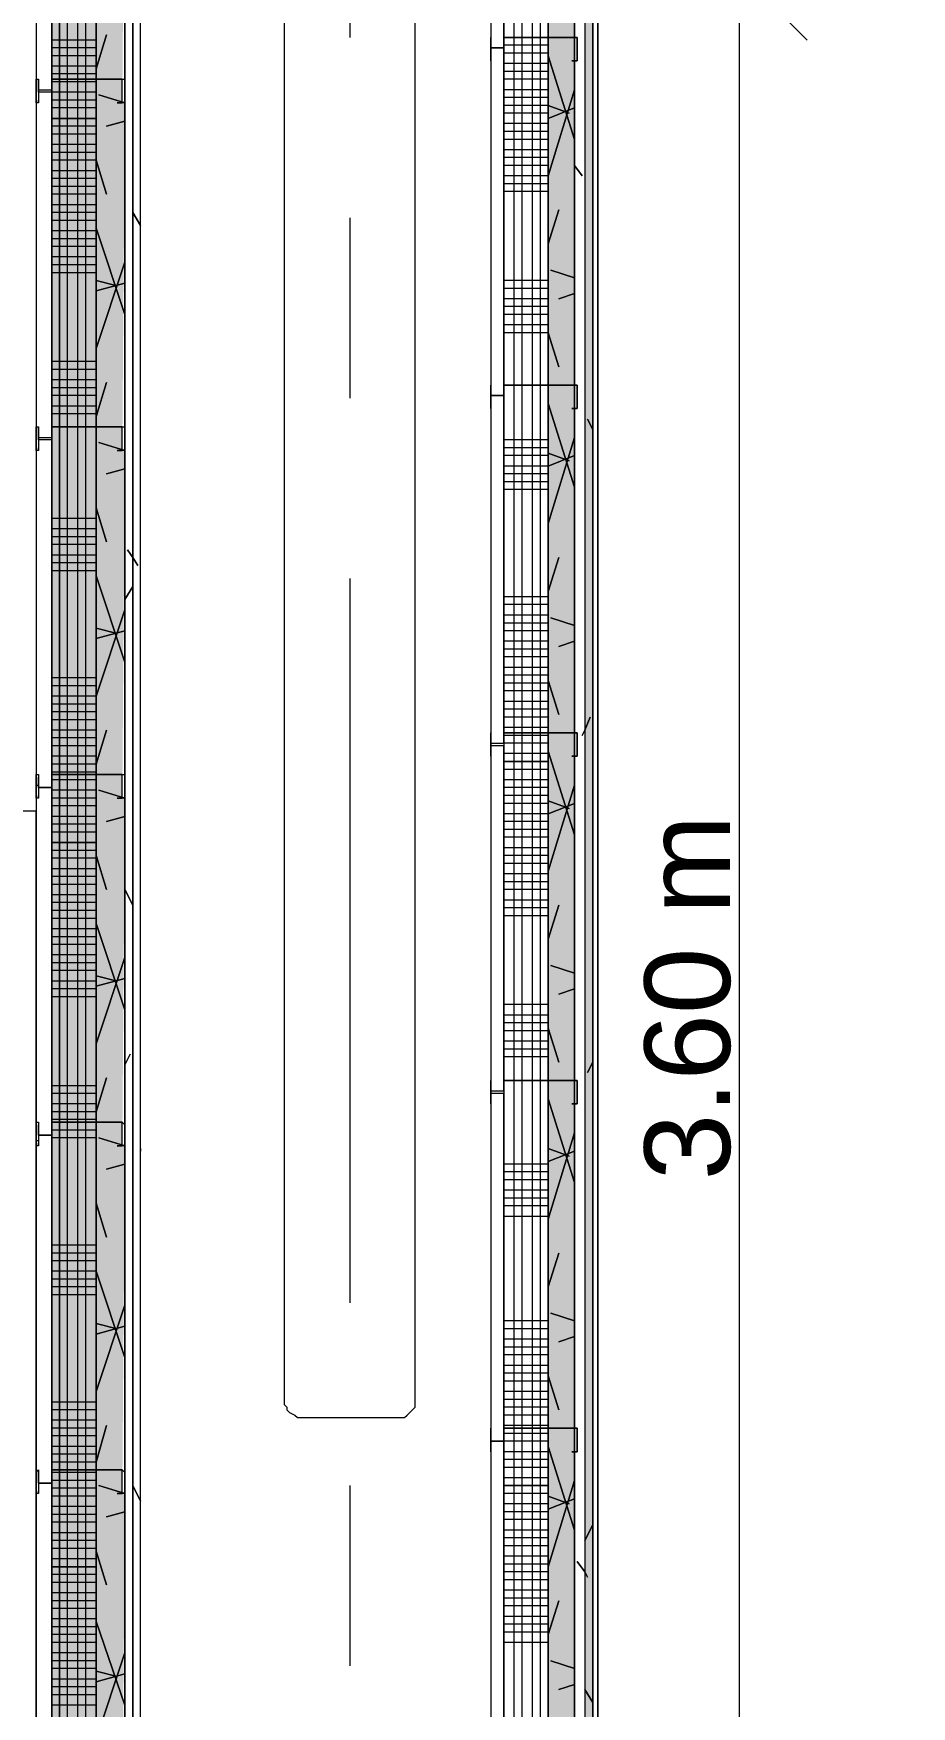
# Model space of a CAD drawing. Header units: metres. Extents: x -2 to 237, y -8 to 52.
# Drawn here: x 41.608 to 43.149, y 28.177 to 31.113 of the extents above; entities that cross this region are included whole.
import ezdxf

# ---------------------------------------------------------------- set-up
doc = ezdxf.new("R2010")
doc.units = ezdxf.units.M
doc.layers.add('HVAC - Ductos', color=5, linetype='Continuous', lineweight=0)
doc.layers.add('PDF2_Text', color=7, linetype='Continuous', lineweight=0)
doc.layers.add('PDF2_Geometry', color=7, linetype='Continuous', lineweight=0, true_color=0xaaaaaa)
doc.layers.add('PDF2_Solid Fills', color=7, linetype='Continuous', lineweight=0, true_color=0xffffff)
doc.styles.add('PDF Helvetica', font='')
doc.styles.get('PDF Helvetica').set_extended_font_data('Helvetica')

msp = doc.modelspace()

# ---------------------------------------------------------------- hatches: boundary and pattern name
at = {"layer": 'PDF2_Solid Fills', "lineweight": 0, "transparency": 33554559}
h = msp.add_hatch(color=256, dxfattribs=at)
h.paths.add_polyline_path([(42.5895, 33.5547), (42.5895, 33.5685), (42.5758, 33.5685), (42.5758, 33.5547)])
h.paths.add_polyline_path([(42.5895, 23.3962), (42.5895, 33.4447), (42.5758, 33.4447), (42.5758, 23.3962)])
h = msp.add_hatch(color=256, dxfattribs=at)
h.paths.add_polyline_path([(42.5574, 26.8313), (42.5116, 26.8313), (42.5116, 23.4604), (42.5574, 23.4604)])
h.paths.add_polyline_path([(42.5116, 27.4458), (42.5574, 27.4458), (42.5574, 33.5364), (42.5116, 33.5364)])
h.paths.add_polyline_path([(42.5116, 26.8359), (42.5574, 26.8359), (42.5574, 27.4412), (42.5116, 27.4412)])
h = msp.add_hatch(color=256, dxfattribs=at)
h.paths.add_polyline_path([(42.5574, 26.8313), (42.5116, 26.8313), (42.5116, 23.4604), (42.5574, 23.4604)])
h.paths.add_polyline_path([(42.5116, 27.4458), (42.5574, 27.4458), (42.5574, 33.5364), (42.5116, 33.5364)])
h.paths.add_polyline_path([(42.5116, 26.8359), (42.5574, 26.8359), (42.5574, 27.4412), (42.5116, 27.4412)])
msp.add_hatch(color=256, dxfattribs=at).paths.add_polyline_path([(41.764, 27.3358), (41.7686, 27.9403), (41.7686, 27.9412), (41.764, 27.9457), (41.7686, 28.5503), (41.7686, 28.5511), (41.764, 28.5557), (41.7686, 29.1602), (41.7686, 29.1611), (41.764, 29.1657), (41.7686, 29.7702), (41.7686, 29.7711), (41.764, 29.7757), (41.7686, 30.3802), (41.7686, 30.3811), (41.764, 30.3857), (41.7686, 30.9902), (41.7686, 30.9911), (41.764, 30.9956), (41.7686, 31.6047), (41.7686, 31.6056), (41.764, 31.6102), (41.7686, 32.2147), (41.7686, 32.2156), (41.764, 32.2202), (41.7686, 32.7926), (41.7686, 32.7934), (41.7181, 32.7934), (41.7181, 24.1575), (41.764, 24.1575), (41.7181, 24.1529), (41.7181, 24.052), (41.7686, 24.052), (41.7686, 24.8913), (41.764, 24.8959), (41.7686, 25.5004), (41.7686, 25.5012), (41.764, 25.5058), (41.7686, 26.1104), (41.7686, 26.1113), (41.764, 26.1159), (41.7686, 26.7203), (41.7686, 26.7212), (41.764, 26.7258), (41.7686, 27.3303), (41.7686, 27.3312)])
msp.add_hatch(color=256, dxfattribs=at).paths.add_polyline_path([(41.764, 27.3358), (41.7686, 27.9403), (41.7686, 27.9412), (41.764, 27.9457), (41.7686, 28.5503), (41.7686, 28.5511), (41.764, 28.5557), (41.7686, 29.1602), (41.7686, 29.1611), (41.764, 29.1657), (41.7686, 29.7702), (41.7686, 29.7711), (41.764, 29.7757), (41.7686, 30.3802), (41.7686, 30.3811), (41.764, 30.3857), (41.7686, 30.9902), (41.7686, 30.9911), (41.764, 30.9956), (41.7686, 31.6047), (41.7686, 31.6056), (41.764, 31.6102), (41.7686, 32.2147), (41.7686, 32.2156), (41.764, 32.2202), (41.7686, 32.7926), (41.7686, 32.7934), (41.7181, 32.7934), (41.7181, 24.1575), (41.764, 24.1575), (41.7181, 24.1529), (41.7181, 24.052), (41.7686, 24.052), (41.7686, 24.8913), (41.764, 24.8959), (41.7686, 25.5004), (41.7686, 25.5012), (41.764, 25.5058), (41.7686, 26.1104), (41.7686, 26.1113), (41.764, 26.1159), (41.7686, 26.7203), (41.7686, 26.7212), (41.764, 26.7258), (41.7686, 27.3303), (41.7686, 27.3312)])
h = msp.add_hatch(color=256, dxfattribs=at)
h.paths.add_polyline_path([(41.7181, 24.1575), (41.7181, 32.7155), (41.6402, 32.7155), (41.6402, 24.1575)])
h.paths.add_polyline_path([(41.7181, 24.1529), (41.6402, 24.1529), (41.6402, 24.13), (41.7181, 24.13)])
h = msp.add_hatch(color=256, dxfattribs=at)
h.paths.add_polyline_path([(41.7181, 24.1575), (41.7181, 32.7155), (41.6402, 32.7155), (41.6402, 24.1575)])
h.paths.add_polyline_path([(41.7181, 24.1529), (41.6402, 24.1529), (41.6402, 24.13), (41.7181, 24.13)])

# ---------------------------------------------------------------- linework, layer by layer
at = {"layer": 'HVAC - Ductos', "lineweight": 0}
for points in [[(42.8464, 33.2659), (42.8464, 31.2204), (42.8464, 27.6201), (42.8464, 25.8223), (42.8464, 22.323)], [(42.9656, 31.1011), (42.8464, 31.2204), (42.7271, 31.3396)]]:
    msp.add_lwpolyline(points, dxfattribs=at)
at = {"layer": 'PDF2_Geometry', "lineweight": 0}
for points in [[(42.5895, 23.4741), (42.5895, 23.5613), (42.5895, 33.4447), (43.0803, 33.4447), (43.0803, 33.5685), (42.5895, 33.5685), (56.408, 33.5685), (56.408, 35.0728), (45.9696, 35.0728), (45.9696, 35.0866), (56.408, 35.0866), (56.408, 47.2953), (4.4593, 47.2998)], [(39.4892, 33.5685), (42.5895, 33.5685), (39.159, 33.5685), (39.159, 33.5547), (39.159, 33.3896), (39.159, 23.5613), (39.159, 23.3962), (39.159, 23.3778), (39.159, 24.4465), (39.159, 23.3778), (42.5895, 23.3778), (42.5895, 23.3962), (42.5895, 23.5613), (42.5895, 33.4447), (42.5895, 23.5017), (43.1353, 23.5017), (43.1353, 23.3962), (43.1353, 23.3778), (42.5941, 23.3778), (42.5941, 23.3962), (42.5941, 23.5017)], [(42.5895, 33.4447), (42.5758, 33.4447), (42.5758, 23.5613), (42.5758, 23.41), (42.5758, 23.3962), (39.1728, 23.3962), (39.1728, 23.41), (39.1728, 23.5613), (39.1728, 33.3896), (39.1728, 33.5364), (39.1728, 33.5547), (42.4107, 33.5547), (42.5574, 33.5547), (42.5574, 33.5364)], [(43.0803, 33.4447), (43.0665, 33.4447), (42.5895, 33.4447), (42.5758, 33.4447), (42.5574, 33.4447), (42.5574, 33.463), (42.5574, 33.5364), (42.5116, 33.5364), (42.4107, 33.5364), (41.7503, 33.5364), (42.5574, 33.5364), (42.5574, 33.5547), (42.5758, 33.5547), (42.5758, 23.41)], [(42.5758, 33.5685), (42.5574, 33.5685), (42.4107, 33.5685), (42.5574, 33.5685), (42.5758, 33.5685), (42.5895, 33.5685), (42.5895, 33.5547), (42.5758, 33.5547), (42.5574, 33.5547), (42.5574, 33.5364), (42.5574, 32.9356), (42.5574, 32.3257), (42.5574, 31.7157), (42.5574, 31.1057), (42.5574, 30.4957), (42.5574, 29.8858), (42.5574, 29.2758), (42.5574, 28.6658), (42.5574, 28.0558)], [(51.7712, 23.387), (43.5481, 23.387), (43.1674, 23.387), (42.5895, 23.387), (42.5895, 23.3778), (42.5895, 33.5685), (42.5895, 33.5502)], [(42.5574, 28.0558), (42.5574, 28.6658), (42.5574, 29.2758), (42.5574, 29.8858), (42.5574, 30.4957), (42.5574, 31.1057), (42.5574, 31.7157), (42.5574, 32.3257), (42.5574, 32.9356), (42.5574, 33.5364), (42.5116, 33.5364), (42.5116, 32.9356), (42.5116, 32.3257), (42.5116, 31.7157), (42.5116, 31.1057), (42.5116, 30.4957), (42.5116, 29.8858), (42.5116, 29.2758), (42.5116, 28.6658), (42.5116, 28.0558)], [(42.5116, 28.0558), (42.5116, 28.6658), (42.5116, 29.2758), (42.5116, 29.8858), (42.5116, 30.4957), (42.5116, 31.1057), (42.5116, 31.7157), (42.5116, 32.3257), (42.5116, 32.9356), (42.5116, 33.4859), (42.4336, 33.4859), (42.4336, 32.9173), (42.4336, 33.4126), (42.4107, 33.4126), (42.4107, 23.5613)], [(42.5574, 33.463), (42.5574, 33.4447), (42.5895, 33.4447), (42.5895, 23.5017), (43.1353, 23.5017), (43.1353, 23.387), (43.1353, 23.5017)], [(42.5895, 33.463), (42.5895, 23.4741), (42.5895, 23.5613)], [(42.5574, 28.0558), (42.5574, 28.6658), (42.5574, 29.2758), (42.5574, 29.8858), (42.5574, 30.4957), (42.5574, 31.1057), (42.5574, 31.7157), (42.5574, 32.3257), (42.5574, 32.9356), (42.5574, 33.4447), (42.5758, 33.4447)], [(41.7686, 24.1529), (41.7686, 32.6925), (41.7686, 32.7934), (41.7686, 32.8439), (39.3425, 32.8439), (39.3425, 32.8622), (41.7823, 32.8622), (41.7823, 32.8439), (41.7823, 32.6925), (41.7823, 24.1529)], [(42.2777, 29.0419), (42.2777, 32.8072), (42.2777, 32.8118), (42.2731, 32.821), (42.2685, 32.8255), (42.2639, 32.8255), (42.2593, 32.8301), (42.2502, 32.8301), (42.0805, 32.8301), (42.0713, 32.8301), (42.0667, 32.8255), (42.0575, 32.8255), (42.0529, 32.821), (42.0529, 32.8118), (42.0483, 32.8072), (42.0483, 29.0419)], [(41.5622, 32.4862), (41.6126, 32.6925), (41.6402, 32.6925), (41.6402, 24.1575), (41.6402, 32.6925), (41.6402, 32.7155), (41.1311, 32.7155), (41.7181, 32.7155), (41.7181, 32.7934), (41.1403, 32.7934), (40.5303, 32.7934), (39.9203, 32.7934), (39.3425, 32.7934), (39.3195, 32.7934), (39.3195, 32.7155), (39.3425, 32.7155), (39.8883, 32.7155), (39.3425, 32.7155), (39.3425, 32.6925), (41.6402, 32.6925), (41.6402, 32.7155), (41.1311, 32.7155)], [(41.7686, 24.052), (41.7686, 32.7934)], [(41.7181, 27.9824), (41.7181, 28.5925), (41.7181, 29.2024), (41.7181, 29.8124), (41.7181, 30.4223), (41.7181, 31.0323), (41.7181, 31.6423), (41.7181, 32.2523), (41.7181, 32.6925), (41.7181, 32.7155), (41.6402, 32.7155), (41.6402, 32.6925), (41.6402, 24.1575)], [(41.6126, 32.6146), (41.6126, 24.2309)], [(41.6126, 32.6146), (41.6126, 24.2309)], [(42.163, 32.3806), (42.163, 31.1057)], [(42.0483, 32.3669), (42.0483, 28.7071), (42.0529, 28.7025), (42.0529, 28.6979), (42.0575, 28.6933), (42.0667, 28.6888), (42.0713, 28.6842), (42.0805, 28.6842), (42.2502, 28.6842), (42.2593, 28.6842), (42.2639, 28.6888), (42.2685, 28.6933), (42.2731, 28.6979), (42.2777, 28.7025), (42.2777, 28.7071), (42.2777, 32.3669)], [(42.5116, 31.7157), (42.5116, 31.1057), (42.5116, 30.4957), (42.5116, 29.8858), (42.5116, 29.2758), (42.5116, 28.6658), (42.5116, 28.0558)], [(42.4336, 31.6927), (42.4336, 31.0873)], [(41.7181, 31.6423), (41.7181, 31.0323), (41.7181, 30.4223), (41.7181, 29.8124), (41.7181, 29.2024), (41.7181, 28.5925), (41.7181, 27.9824), (41.7181, 28.5925), (41.7181, 29.2024), (41.7181, 29.8124), (41.7181, 30.4223), (41.7181, 31.0323), (41.7181, 31.6423)], [(42.4336, 31.0828), (42.4336, 30.4774)], [(42.163, 30.7893), (42.163, 30.4728)], [(42.4152, 30.4774), (42.4198, 30.4774)], [(42.4336, 30.4728), (42.4336, 29.8674)], [(41.6172, 30.4177), (41.6172, 30.4223), (41.6172, 30.4177)], [(41.7365, 30.4223), (41.7411, 30.4223)], [(42.163, 30.1563), (42.163, 28.8859)], [(42.4336, 29.8629), (42.4336, 29.2574)], [(41.6126, 29.7941), (41.6172, 29.7941), (41.6172, 29.7986)], [(42.4107, 29.2712), (42.4107, 29.2758), (42.4107, 29.2712)], [(42.4336, 29.2528), (42.4336, 28.6474)], [(41.6126, 29.1703), (41.6172, 29.1703)], [(42.0483, 29.0419), (42.0483, 28.8125)], [(42.2777, 28.8125), (42.2777, 29.0419)], [(42.4336, 28.6429), (42.4336, 28.0375)], [(42.163, 28.5649), (42.163, 28.2485)]]:
    msp.add_lwpolyline(points, dxfattribs=at)
for points in [[(42.5895, 23.3962), (42.5895, 33.5685), (42.5758, 33.5685), (42.5758, 23.3962)], [(42.5987, 33.4447), (43.0803, 33.4447), (43.0803, 33.4402), (42.5987, 33.4402), (42.5987, 23.5017), (42.5987, 33.4402)], [(39.3425, 32.876), (39.3425, 33.3896), (42.4107, 33.3896), (42.4107, 23.5613), (39.3425, 23.5613), (39.3425, 23.9694), (41.7961, 23.9694), (41.7961, 23.9878), (41.7961, 24.1529), (41.7961, 32.6925), (41.7961, 32.8622), (41.7961, 32.876)], [(41.7823, 32.8622), (41.7823, 23.9878), (41.7961, 23.9878), (41.7961, 32.8622)], [(41.7686, 32.8439), (41.7686, 24.0016), (41.7823, 24.0016), (41.7823, 32.8439)], [(42.4336, 31.6927), (42.4336, 31.0873)], [(42.4336, 31.0873), (42.4107, 31.0873), (42.4107, 31.1057), (42.4107, 31.0645), (42.4107, 31.0736), (42.4107, 31.0645), (42.4107, 31.1057), (42.4107, 31.0873), (42.4152, 31.0873), (42.4336, 31.0873), (42.4336, 31.1057), (42.562, 31.1057), (42.562, 31.069), (42.562, 31.0645), (42.5528, 31.0645), (42.562, 31.0645), (42.562, 31.069), (42.562, 31.1057), (42.4336, 31.1057), (42.4336, 31.0645)], [(42.4336, 31.0828), (42.4336, 30.4774)], [(41.6402, 31.0094), (41.6172, 31.0094), (41.6172, 31.0139), (41.6172, 31.0323), (41.6172, 30.9911), (41.6172, 30.9956), (41.6172, 30.9911), (41.6126, 30.9911), (41.6126, 31.0323), (41.6172, 31.0323), (41.6172, 31.0139), (41.6402, 31.0139), (41.6402, 31.0323), (41.764, 31.0323), (41.7686, 31.0323), (41.7686, 30.9911), (41.764, 30.9911), (41.7549, 30.9911), (41.764, 30.9911), (41.764, 31.0323), (41.6402, 31.0323), (41.6402, 30.9911)], [(42.4336, 30.4774), (42.4107, 30.4774), (42.4107, 30.4957), (42.4107, 30.4544), (42.4107, 30.459), (42.4107, 30.4544), (42.4107, 30.4957), (42.4107, 30.4774), (42.4152, 30.4774), (42.4336, 30.4774), (42.4336, 30.4957), (42.562, 30.4957), (42.562, 30.4544), (42.5528, 30.4544), (42.562, 30.4544), (42.562, 30.4957), (42.4336, 30.4957), (42.4336, 30.4544)], [(42.4336, 30.4728), (42.4336, 29.8674)], [(41.6402, 30.3994), (41.6172, 30.3994), (41.6172, 30.404), (41.6172, 30.4177), (41.6172, 30.3811), (41.6172, 30.3857), (41.6172, 30.3811), (41.6126, 30.3811), (41.6126, 30.4223), (41.6172, 30.4223), (41.6172, 30.404), (41.6402, 30.404), (41.6402, 30.4223), (41.764, 30.4223), (41.7686, 30.4223), (41.7686, 30.3811), (41.764, 30.3811), (41.7549, 30.3811), (41.764, 30.3811), (41.764, 30.4223), (41.6402, 30.4223), (41.6402, 30.3811)], [(42.4336, 29.8629), (42.4107, 29.8629), (42.4107, 29.8674), (42.4107, 29.8858), (42.4107, 29.8445), (42.4107, 29.8491), (42.4107, 29.8445), (42.4107, 29.8858), (42.4107, 29.8674), (42.4152, 29.8674), (42.4336, 29.8674), (42.4336, 29.8858), (42.562, 29.8858), (42.562, 29.8445), (42.5528, 29.8445), (42.562, 29.8445), (42.562, 29.8858), (42.4336, 29.8858), (42.4336, 29.8445)], [(42.4336, 29.8629), (42.4336, 29.2574)], [(41.6402, 29.7895), (41.6172, 29.7895), (41.6172, 29.7941), (41.6172, 29.8078), (41.6172, 29.7711), (41.6172, 29.7757), (41.6172, 29.7711), (41.6126, 29.7711), (41.6126, 29.8124), (41.6172, 29.8124), (41.6172, 29.7941), (41.6172, 29.7895), (41.6402, 29.7895), (41.6402, 29.8124), (41.764, 29.8124), (41.7686, 29.8124), (41.7686, 29.7711), (41.764, 29.7711), (41.7549, 29.7711), (41.764, 29.7711), (41.764, 29.8124), (41.6402, 29.8124), (41.6402, 29.7711)], [(39.425, 29.7481), (39.425, 27.0468), (41.6126, 27.0468), (41.6126, 29.7481), (39.425, 29.7481), (39.425, 27.0468), (41.6126, 27.0468), (41.6126, 29.7481)], [(42.4336, 29.2528), (42.4107, 29.2528), (42.4107, 29.2574), (42.4107, 29.2712), (42.4107, 29.2345), (42.4107, 29.2391), (42.4107, 29.2345), (42.4107, 29.2758), (42.4107, 29.2574), (42.4152, 29.2574), (42.4336, 29.2574), (42.4336, 29.2758), (42.562, 29.2758), (42.562, 29.2345), (42.5528, 29.2345), (42.562, 29.2345), (42.562, 29.2758), (42.4336, 29.2758), (42.4336, 29.2345)], [(42.4336, 29.2528), (42.4336, 28.6474)], [(41.6402, 29.1795), (41.6172, 29.1795), (41.6172, 29.1841), (41.6172, 29.1978), (41.6172, 29.1611), (41.6172, 29.1657), (41.6172, 29.1611), (41.6126, 29.1611), (41.6126, 29.2024), (41.6172, 29.2024), (41.6172, 29.1841), (41.6172, 29.1795), (41.6402, 29.1795), (41.6402, 29.1978), (41.6402, 29.2024), (41.764, 29.2024), (41.7686, 29.1978), (41.7686, 29.1611), (41.764, 29.1611), (41.7549, 29.1611), (41.764, 29.1611), (41.764, 29.1978), (41.764, 29.2024), (41.6402, 29.2024), (41.6402, 29.1978), (41.6402, 29.1611)], [(42.4336, 28.6429), (42.4107, 28.6429), (42.4107, 28.6474), (42.4107, 28.6612), (42.4107, 28.6245), (42.4107, 28.6291), (42.4107, 28.6245), (42.4107, 28.6658), (42.4107, 28.6474), (42.4107, 28.6429), (42.4152, 28.6429), (42.4336, 28.6429), (42.4336, 28.6658), (42.562, 28.6658), (42.562, 28.6245), (42.5528, 28.6245), (42.562, 28.6245), (42.562, 28.6658), (42.4336, 28.6658), (42.4336, 28.6245)], [(42.4336, 28.6429), (42.4336, 28.0375)], [(41.6402, 28.5695), (41.6172, 28.5695), (41.6172, 28.5879), (41.6172, 28.5511), (41.6172, 28.5557), (41.6172, 28.5511), (41.6126, 28.5511), (41.6126, 28.5879), (41.6172, 28.5925), (41.6172, 28.5879), (41.6172, 28.5695), (41.6402, 28.5695), (41.6402, 28.5879), (41.6402, 28.5925), (41.764, 28.5925), (41.7686, 28.5879), (41.7686, 28.5511), (41.764, 28.5511), (41.7549, 28.5511), (41.764, 28.5511), (41.764, 28.5879), (41.764, 28.5925), (41.6402, 28.5925), (41.6402, 28.5879), (41.6402, 28.5511)]]:
    msp.add_lwpolyline(points, close=True, dxfattribs=at)
at = {"layer": 'PDF2_Geometry', "color": 254, "lineweight": 0, "true_color": 0xeaeaea}
for points in [[(42.4519, 26.8359), (42.4519, 27.4458), (42.4519, 28.0558), (42.4519, 28.6658), (42.4519, 29.2758), (42.4519, 29.8858), (42.4519, 30.4957), (42.4519, 31.1057), (42.4519, 31.7157), (42.4519, 32.3257), (42.4519, 32.9356), (42.4519, 33.4859)], [(42.4657, 26.8359), (42.4657, 27.4458), (42.4657, 28.0558), (42.4657, 28.6658), (42.4657, 29.2758), (42.4657, 29.8858), (42.4657, 30.4957), (42.4657, 31.1057), (42.4657, 31.7157), (42.4657, 32.3257), (42.4657, 32.9356), (42.4657, 33.4859)], [(42.484, 26.8359), (42.484, 27.4458), (42.484, 28.0558), (42.484, 28.6658), (42.484, 29.2758), (42.484, 29.8858), (42.484, 30.4957), (42.484, 31.1057), (42.484, 31.7157), (42.484, 32.3257), (42.484, 32.9356), (42.484, 33.4859)], [(42.4978, 23.4604), (42.4978, 23.5338), (42.4978, 33.4859)], [(41.6677, 27.9824), (41.6677, 28.5925), (41.6677, 29.2024), (41.6677, 29.8124), (41.6677, 30.4223), (41.6677, 31.0323), (41.6677, 31.6423), (41.6677, 32.2523), (41.6677, 32.6925), (41.6677, 32.7155), (41.6677, 32.7934)], [(41.686, 27.3725), (41.686, 27.9824), (41.686, 28.5925), (41.686, 29.2024), (41.686, 29.8124), (41.686, 30.4223), (41.686, 31.0323), (41.686, 31.6423), (41.686, 32.2523), (41.686, 32.7155), (41.686, 32.7934)], [(41.6998, 24.052), (41.6998, 24.1299), (41.6998, 24.1529), (41.6998, 32.6925), (41.6998, 32.7155), (41.6998, 32.7934)], [(41.7181, 31.1011), (41.6402, 31.1011)], [(41.7181, 31.0873), (41.6402, 31.0873)], [(42.5116, 31.0919), (42.4336, 31.0919)], [(41.7181, 31.0736), (41.6402, 31.0736)], [(41.7181, 31.0553), (41.6402, 31.0553)], [(42.5116, 31.0782), (42.4336, 31.0782)], [(42.5116, 31.0599), (42.4336, 31.0599)], [(41.7181, 31.0415), (41.6402, 31.0415)], [(41.7181, 31.0277), (41.6402, 31.0277)], [(42.5116, 31.0461), (42.4336, 31.0461)], [(42.5116, 31.0323), (42.4336, 31.0323)], [(41.7181, 31.0094), (41.6402, 31.0094)], [(42.5116, 31.0139), (42.4336, 31.0139)], [(42.5116, 31.0002), (42.4336, 31.0002)], [(41.7181, 30.9956), (41.6402, 30.9956)], [(41.7181, 30.9819), (41.6402, 30.9819)], [(42.5116, 30.9865), (42.4336, 30.9865)], [(42.5116, 30.9727), (42.4336, 30.9727)], [(41.7181, 30.9498), (41.6402, 30.9498)], [(42.5116, 30.9544), (42.4336, 30.9544)], [(42.5116, 30.9406), (42.4336, 30.9406)], [(41.7181, 30.936), (41.6402, 30.936)], [(41.7181, 30.9176), (41.6402, 30.9176)], [(42.5116, 30.9268), (42.4336, 30.9268)], [(42.5116, 30.9085), (42.4336, 30.9085)], [(41.7181, 30.9039), (41.6402, 30.9039)], [(41.7181, 30.8902), (41.6402, 30.8902)], [(42.5116, 30.8948), (42.4336, 30.8948)], [(42.5116, 30.881), (42.4336, 30.881)], [(41.7181, 30.8718), (41.6402, 30.8718)], [(41.7181, 30.858), (41.6402, 30.858)], [(42.5116, 30.8626), (42.4336, 30.8626)], [(41.7181, 30.8443), (41.6402, 30.8443)], [(41.7181, 30.8305), (41.6402, 30.8305)], [(42.5116, 30.8488), (42.4336, 30.8488)], [(42.5116, 30.8351), (42.4336, 30.8351)], [(41.7181, 30.8122), (41.6402, 30.8122)], [(41.7181, 30.7984), (41.6402, 30.7984)], [(41.7181, 30.7847), (41.6402, 30.7847)], [(41.7181, 30.7663), (41.6402, 30.7663)], [(41.7181, 30.7525), (41.6402, 30.7525)], [(41.7181, 30.7388), (41.6402, 30.7388)], [(41.7181, 30.7205), (41.6402, 30.7205)], [(41.7181, 30.7067), (41.6402, 30.7067)], [(41.7181, 30.6929), (41.6402, 30.6929)], [(42.5116, 30.6792), (42.4336, 30.6792)], [(42.5116, 30.6654), (42.4336, 30.6654)], [(42.5116, 30.6471), (42.4336, 30.6471)], [(42.5116, 30.6333), (42.4336, 30.6333)], [(42.5116, 30.6196), (42.4336, 30.6196)], [(42.5116, 30.6012), (42.4336, 30.6012)], [(42.5116, 30.5874), (42.4336, 30.5874)], [(41.7181, 30.537), (41.6402, 30.537)], [(41.7181, 30.5232), (41.6402, 30.5232)], [(41.7181, 30.5049), (41.6402, 30.5049)], [(41.7181, 30.4911), (41.6402, 30.4911)], [(41.7181, 30.4774), (41.6402, 30.4774)], [(41.7181, 30.459), (41.6402, 30.459)], [(41.7181, 30.4453), (41.6402, 30.4453)], [(42.5116, 30.3994), (42.4336, 30.3994)], [(42.5116, 30.3857), (42.4336, 30.3857)], [(42.5116, 30.3719), (42.4336, 30.3719)], [(42.5116, 30.3535), (42.4336, 30.3535)], [(42.5116, 30.3398), (42.4336, 30.3398)], [(42.5116, 30.326), (42.4336, 30.326)], [(42.5116, 30.3123), (42.4336, 30.3123)], [(41.7181, 30.2618), (41.6402, 30.2618)], [(41.7181, 30.2435), (41.6402, 30.2435)], [(41.7181, 30.2297), (41.6402, 30.2297)], [(41.7181, 30.216), (41.6402, 30.216)], [(41.7181, 30.1976), (41.6402, 30.1976)], [(41.7181, 30.1838), (41.6402, 30.1838)], [(41.7181, 30.1701), (41.6402, 30.1701)], [(42.5116, 30.1243), (42.4336, 30.1243)], [(42.5116, 30.1105), (42.4336, 30.1105)], [(42.5116, 30.0921), (42.4336, 30.0921)], [(42.5116, 30.0783), (42.4336, 30.0783)], [(42.5116, 30.0646), (42.4336, 30.0646)], [(42.5116, 30.0463), (42.4336, 30.0463)], [(42.5116, 30.0325), (42.4336, 30.0325)], [(42.5116, 30.0188), (42.4336, 30.0188)], [(42.5116, 30.0004), (42.4336, 30.0004)], [(41.7181, 29.982), (41.6402, 29.982)], [(42.5116, 29.9866), (42.4336, 29.9866)], [(42.5116, 29.9729), (42.4336, 29.9729)], [(41.7181, 29.9683), (41.6402, 29.9683)], [(41.7181, 29.95), (41.6402, 29.95)], [(42.5116, 29.9592), (42.4336, 29.9592)], [(42.5116, 29.9408), (42.4336, 29.9408)], [(41.7181, 29.9362), (41.6402, 29.9362)], [(41.7181, 29.9224), (41.6402, 29.9224)], [(42.5116, 29.927), (42.4336, 29.927)], [(42.5116, 29.9132), (42.4336, 29.9132)], [(41.7181, 29.9086), (41.6402, 29.9086)], [(41.7181, 29.8903), (41.6402, 29.8903)], [(42.5116, 29.8949), (42.4336, 29.8949)], [(42.5116, 29.8812), (42.4336, 29.8812)], [(41.7181, 29.8766), (41.6402, 29.8766)], [(41.7181, 29.8629), (41.6402, 29.8629)], [(42.5116, 29.8674), (42.4336, 29.8674)], [(41.7181, 29.8445), (41.6402, 29.8445)], [(41.7181, 29.8307), (41.6402, 29.8307)], [(42.5116, 29.8491), (42.4336, 29.8491)], [(41.7181, 29.8169), (41.6402, 29.8169)], [(41.7181, 29.8032), (41.6402, 29.8032)], [(42.5116, 29.8215), (42.4336, 29.8215)], [(42.5116, 29.8032), (42.4336, 29.8032)], [(41.7181, 29.7849), (41.6402, 29.7849)], [(41.7181, 29.7711), (41.6402, 29.7711)], [(42.5116, 29.7895), (42.4336, 29.7895)], [(42.5116, 29.7757), (42.4336, 29.7757)], [(41.7181, 29.7573), (41.6402, 29.7573)], [(41.7181, 29.739), (41.6402, 29.739)], [(42.5116, 29.7619), (42.4336, 29.7619)], [(42.5116, 29.7436), (42.4336, 29.7436)], [(41.7181, 29.7252), (41.6402, 29.7252)], [(41.7181, 29.7115), (41.6402, 29.7115)], [(42.5116, 29.7298), (42.4336, 29.7298)], [(42.5116, 29.7161), (42.4336, 29.7161)], [(41.7181, 29.6794), (41.6402, 29.6794)], [(42.5116, 29.7023), (42.4336, 29.7023)], [(42.5116, 29.684), (42.4336, 29.684)], [(41.7181, 29.6656), (41.6402, 29.6656)], [(41.7181, 29.6472), (41.6402, 29.6472)], [(42.5116, 29.6702), (42.4336, 29.6702)], [(42.5116, 29.6564), (42.4336, 29.6564)], [(41.7181, 29.6335), (41.6402, 29.6335)], [(41.7181, 29.6198), (41.6402, 29.6198)], [(42.5116, 29.6381), (42.4336, 29.6381)], [(42.5116, 29.6244), (42.4336, 29.6244)], [(41.7181, 29.6014), (41.6402, 29.6014)], [(41.7181, 29.5877), (41.6402, 29.5877)], [(42.5116, 29.6106), (42.4336, 29.6106)], [(42.5116, 29.5922), (42.4336, 29.5922)], [(41.7181, 29.5739), (41.6402, 29.5739)], [(41.7181, 29.5601), (41.6402, 29.5601)], [(42.5116, 29.5785), (42.4336, 29.5785)], [(42.5116, 29.5647), (42.4336, 29.5647)], [(41.7181, 29.5418), (41.6402, 29.5418)], [(41.7181, 29.528), (41.6402, 29.528)], [(41.7181, 29.5143), (41.6402, 29.5143)], [(41.7181, 29.4959), (41.6402, 29.4959)], [(41.7181, 29.4821), (41.6402, 29.4821)], [(41.7181, 29.4684), (41.6402, 29.4684)], [(41.7181, 29.4501), (41.6402, 29.4501)], [(41.7181, 29.4363), (41.6402, 29.4363)], [(41.7181, 29.4225), (41.6402, 29.4225)], [(42.5116, 29.4088), (42.4336, 29.4088)], [(42.5116, 29.3904), (42.4336, 29.3904)], [(42.5116, 29.3767), (42.4336, 29.3767)], [(42.5116, 29.3629), (42.4336, 29.3629)], [(42.5116, 29.3446), (42.4336, 29.3446)], [(42.5116, 29.3308), (42.4336, 29.3308)], [(42.5116, 29.317), (42.4336, 29.317)], [(41.7181, 29.2666), (41.6402, 29.2666)], [(41.7181, 29.2528), (41.6402, 29.2528)], [(41.7181, 29.2345), (41.6402, 29.2345)], [(41.7181, 29.2207), (41.6402, 29.2207)], [(41.7181, 29.207), (41.6402, 29.207)], [(41.7181, 29.1887), (41.6402, 29.1887)], [(41.7181, 29.1749), (41.6402, 29.1749)], [(42.5116, 29.129), (42.4336, 29.129)], [(42.5116, 29.1153), (42.4336, 29.1153)], [(42.5116, 29.1015), (42.4336, 29.1015)], [(42.5116, 29.0831), (42.4336, 29.0831)], [(42.5116, 29.0694), (42.4336, 29.0694)], [(42.5116, 29.0556), (42.4336, 29.0556)], [(42.5116, 29.0373), (42.4336, 29.0373)], [(41.7181, 28.9868), (41.6402, 28.9868)], [(41.7181, 28.973), (41.6402, 28.973)], [(41.7181, 28.9593), (41.6402, 28.9593)], [(41.7181, 28.941), (41.6402, 28.941)], [(41.7181, 28.9272), (41.6402, 28.9272)], [(41.7181, 28.9135), (41.6402, 28.9135)], [(41.7181, 28.8997), (41.6402, 28.8997)], [(42.5116, 28.8539), (42.4336, 28.8539)], [(42.5116, 28.8401), (42.4336, 28.8401)], [(42.5116, 28.8217), (42.4336, 28.8217)], [(42.5116, 28.8079), (42.4336, 28.8079)], [(42.5116, 28.7942), (42.4336, 28.7942)], [(42.5116, 28.7759), (42.4336, 28.7759)], [(42.5116, 28.7622), (42.4336, 28.7622)], [(42.5116, 28.7484), (42.4336, 28.7484)], [(41.7181, 28.7116), (41.6402, 28.7116)], [(42.5116, 28.73), (42.4336, 28.73)], [(42.5116, 28.7162), (42.4336, 28.7162)], [(41.7181, 28.6979), (41.6402, 28.6979)], [(41.7181, 28.6796), (41.6402, 28.6796)], [(42.5116, 28.7025), (42.4336, 28.7025)], [(42.5116, 28.6888), (42.4336, 28.6888)], [(41.7181, 28.6658), (41.6402, 28.6658)], [(41.7181, 28.652), (41.6402, 28.652)], [(42.5116, 28.6704), (42.4336, 28.6704)], [(42.5116, 28.6566), (42.4336, 28.6566)], [(41.7181, 28.6337), (41.6402, 28.6337)], [(41.7181, 28.6199), (41.6402, 28.6199)], [(42.5116, 28.6429), (42.4336, 28.6429)], [(42.5116, 28.6245), (42.4336, 28.6245)], [(41.7181, 28.6062), (41.6402, 28.6062)], [(42.5116, 28.6108), (42.4336, 28.6108)], [(42.5116, 28.597), (42.4336, 28.597)], [(41.7181, 28.5879), (41.6402, 28.5879)], [(41.7181, 28.5741), (41.6402, 28.5741)], [(41.7181, 28.5603), (41.6402, 28.5603)], [(42.5116, 28.5787), (42.4336, 28.5787)], [(41.7181, 28.5465), (41.6402, 28.5465)], [(42.5116, 28.5511), (42.4336, 28.5511)], [(42.5116, 28.5328), (42.4336, 28.5328)], [(41.7181, 28.5282), (41.6402, 28.5282)], [(41.7181, 28.5145), (41.6402, 28.5145)], [(42.5116, 28.5191), (42.4336, 28.5191)], [(42.5116, 28.5053), (42.4336, 28.5053)], [(41.7181, 28.5007), (41.6402, 28.5007)], [(41.7181, 28.4824), (41.6402, 28.4824)], [(42.5116, 28.487), (42.4336, 28.487)], [(42.5116, 28.4732), (42.4336, 28.4732)], [(41.7181, 28.4686), (41.6402, 28.4686)], [(41.7181, 28.4548), (41.6402, 28.4548)], [(42.5116, 28.4594), (42.4336, 28.4594)], [(41.7181, 28.4365), (41.6402, 28.4365)], [(42.5116, 28.4411), (42.4336, 28.4411)], [(42.5116, 28.4273), (42.4336, 28.4273)], [(42.5116, 28.4136), (42.4336, 28.4136)], [(41.7181, 28.409), (41.6402, 28.409)], [(41.7181, 28.3952), (41.6402, 28.3952)], [(42.5116, 28.3998), (42.4336, 28.3998)], [(41.7181, 28.3768), (41.6402, 28.3768)], [(41.7181, 28.3631), (41.6402, 28.3631)], [(42.5116, 28.3814), (42.4336, 28.3814)], [(42.5116, 28.3677), (42.4336, 28.3677)], [(41.7181, 28.3494), (41.6402, 28.3494)], [(41.7181, 28.331), (41.6402, 28.331)], [(42.5116, 28.354), (42.4336, 28.354)], [(42.5116, 28.3356), (42.4336, 28.3356)], [(41.7181, 28.3173), (41.6402, 28.3173)], [(41.7181, 28.3035), (41.6402, 28.3035)], [(42.5116, 28.3218), (42.4336, 28.3218)], [(42.5116, 28.3081), (42.4336, 28.3081)], [(41.7181, 28.2897), (41.6402, 28.2897)], [(41.7181, 28.2714), (41.6402, 28.2714)], [(42.5116, 28.2897), (42.4336, 28.2897)], [(41.7181, 28.2576), (41.6402, 28.2576)], [(41.7181, 28.2439), (41.6402, 28.2439)], [(41.7181, 28.2255), (41.6402, 28.2255)], [(41.7181, 28.2118), (41.6402, 28.2118)], [(41.7181, 28.198), (41.6402, 28.198)], [(41.7181, 28.1797), (41.6402, 28.1797)]]:
    msp.add_lwpolyline(points, dxfattribs=at)
for points in [[(41.654, 32.7155), (41.654, 32.6925), (41.654, 32.2523), (41.654, 31.6423), (41.654, 31.0323), (41.654, 30.4223), (41.654, 29.8124), (41.654, 29.2024), (41.654, 28.5925), (41.654, 27.9824), (41.654, 28.5925), (41.654, 29.2024), (41.654, 29.8124), (41.654, 30.4223), (41.654, 31.0323), (41.654, 31.6423), (41.654, 32.2523), (41.654, 32.6925)], [(42.4336, 31.1057), (42.5116, 31.1057)], [(41.6402, 30.9636), (41.7181, 30.9636)], [(42.5574, 30.881), (42.5712, 30.8626)], [(41.7823, 30.7984), (41.7961, 30.7755)], [(42.5804, 30.4361), (42.5895, 30.4177)], [(41.7823, 30.193), (41.7915, 30.1792), (41.7823, 30.193), (41.7732, 30.2068)], [(41.7686, 30.1197), (41.7823, 30.1426)], [(42.5758, 29.8903), (42.5849, 29.9132), (42.5758, 29.8903), (42.5712, 29.8812)], [(42.4336, 29.8353), (42.5116, 29.8353)], [(41.6402, 29.6932), (41.7181, 29.6932)], [(41.7686, 29.6106), (41.7823, 29.5831)], [(41.7686, 29.3033), (41.7778, 29.3216)], [(42.5804, 29.2896), (42.5895, 29.3079)], [(41.7961, 29.1519), (41.7961, 29.1565)], [(41.7823, 28.5649), (41.7961, 28.5374), (41.7823, 28.5649), (41.7823, 28.5695)], [(42.4336, 28.5649), (42.5116, 28.5649)], [(42.5758, 28.4686), (42.5895, 28.4961)], [(41.6402, 28.4227), (41.7181, 28.4227)], [(42.5758, 28.4136), (42.5804, 28.4044), (42.5758, 28.4136), (42.562, 28.4319)], [(42.5758, 28.2072), (42.5895, 28.1843)]]:
    msp.add_lwpolyline(points, close=True, dxfattribs=at)
at = {"layer": 'PDF2_Geometry', "color": 254, "lineweight": 0, "true_color": 0xdddddd}
for points in [[(41.7365, 31.1103), (41.7181, 31.0507)], [(42.5116, 31.0736), (42.5574, 30.9268)], [(41.7227, 31.0048), (41.7686, 30.9911)], [(42.5574, 31.0139), (42.5116, 30.8626)], [(42.5116, 30.9865), (42.5482, 30.9727)], [(42.5574, 30.9819), (42.5116, 30.9636)], [(41.7686, 30.959), (41.7365, 30.9498)], [(41.7181, 30.8902), (41.7365, 30.8305)], [(42.5299, 30.803), (42.5116, 30.7434)], [(41.7181, 30.7709), (41.7686, 30.6196)], [(41.7686, 30.7113), (41.7181, 30.56)], [(41.7181, 30.6792), (41.7549, 30.67)], [(41.7686, 30.6746), (41.7181, 30.6608)], [(42.5162, 30.6975), (42.5574, 30.6838)], [(42.5574, 30.6562), (42.5299, 30.6471)], [(42.5116, 30.5874), (42.5299, 30.5278)], [(41.7365, 30.5003), (41.7181, 30.4407)], [(42.5116, 30.4636), (42.5574, 30.3169)], [(41.7227, 30.3948), (41.7686, 30.3811)], [(42.5574, 30.404), (42.5116, 30.2526)], [(42.5116, 30.3765), (42.5482, 30.3627)], [(42.5574, 30.3719), (42.5116, 30.3535)], [(41.7686, 30.3489), (41.7365, 30.3398)], [(41.7181, 30.2802), (41.7365, 30.2206)], [(42.5299, 30.193), (42.5116, 30.1334)], [(41.7181, 30.1609), (41.7686, 30.0096)], [(41.7686, 30.1013), (41.7181, 29.95)], [(42.5162, 30.0875), (42.5574, 30.0738)], [(41.7181, 30.0692), (41.7549, 30.06)], [(41.7686, 30.0646), (41.7181, 30.0509)], [(42.5574, 30.0463), (42.5299, 30.0371)], [(42.5116, 29.9775), (42.5299, 29.9178)], [(41.7365, 29.8903), (41.7181, 29.8307)], [(42.5116, 29.8537), (42.5574, 29.7069)], [(42.5574, 29.7941), (42.5116, 29.6427)], [(41.7227, 29.7849), (41.7686, 29.7711)], [(42.5116, 29.7665), (42.5482, 29.7527)], [(41.7686, 29.739), (41.7365, 29.7298)], [(42.5574, 29.7619), (42.5116, 29.7436)], [(41.7181, 29.6702), (41.7365, 29.6106)], [(42.5299, 29.5831), (42.5116, 29.5234)], [(41.7181, 29.551), (41.7686, 29.3996)], [(41.7686, 29.4913), (41.7181, 29.34)], [(42.5162, 29.4775), (42.5574, 29.4638)], [(41.7181, 29.4592), (41.7549, 29.4501)], [(41.7686, 29.4547), (41.7181, 29.4409)], [(42.5574, 29.4363), (42.5299, 29.4271)], [(42.5116, 29.3675), (42.5299, 29.3079)], [(41.7365, 29.2804), (41.7181, 29.2207)], [(42.5116, 29.2437), (42.5574, 29.0969)], [(42.5574, 29.1841), (42.5116, 29.0327)], [(41.7227, 29.1749), (41.7686, 29.1611)], [(42.5116, 29.1565), (42.5482, 29.1428)], [(42.5574, 29.1519), (42.5116, 29.1336)], [(41.7686, 29.129), (41.7365, 29.1199)], [(41.7181, 29.0602), (41.7365, 29.0006)], [(42.5299, 28.973), (42.5116, 28.9135)], [(41.7181, 28.941), (41.7686, 28.7896)], [(41.7686, 28.8813), (41.7181, 28.73)], [(42.5162, 28.8676), (42.5574, 28.8539)], [(41.7181, 28.8493), (41.7549, 28.8401)], [(41.7686, 28.8447), (41.7181, 28.8309)], [(42.5574, 28.8263), (42.5299, 28.8171)], [(42.5116, 28.7576), (42.5299, 28.6979)], [(41.7365, 28.6704), (41.7181, 28.6062)], [(42.5116, 28.6337), (42.5574, 28.487)], [(41.7227, 28.5649), (41.7686, 28.5511)], [(42.5574, 28.5741), (42.5116, 28.4227)], [(42.5116, 28.5465), (42.5482, 28.5328)], [(42.5574, 28.5419), (42.5116, 28.5236)], [(41.7686, 28.5191), (41.7365, 28.5099)], [(41.7181, 28.4502), (41.7365, 28.3906)], [(42.5299, 28.3631), (42.5116, 28.3035)], [(41.7181, 28.3264), (41.7686, 28.1797)], [(41.7686, 28.2714), (41.7181, 28.12)], [(41.7181, 28.2393), (41.7549, 28.2301)], [(42.5162, 28.2576), (42.5574, 28.2439)], [(41.7686, 28.2347), (41.7181, 28.2209)], [(42.5574, 28.2163), (42.5299, 28.2072)]]:
    msp.add_lwpolyline(points, close=True, dxfattribs=at)

# ---------------------------------------------------------------- texts
at = {"layer": 'PDF2_Text', "lineweight": 0, "insert": (42.7564, 29.1006), "char_height": 0.15017, "attachment_point": 4, "rotation": 90, "style": 'PDF Helvetica'}
msp.add_mtext('3.60 m', dxfattribs=at)

doc.saveas('drawing.dxf')
